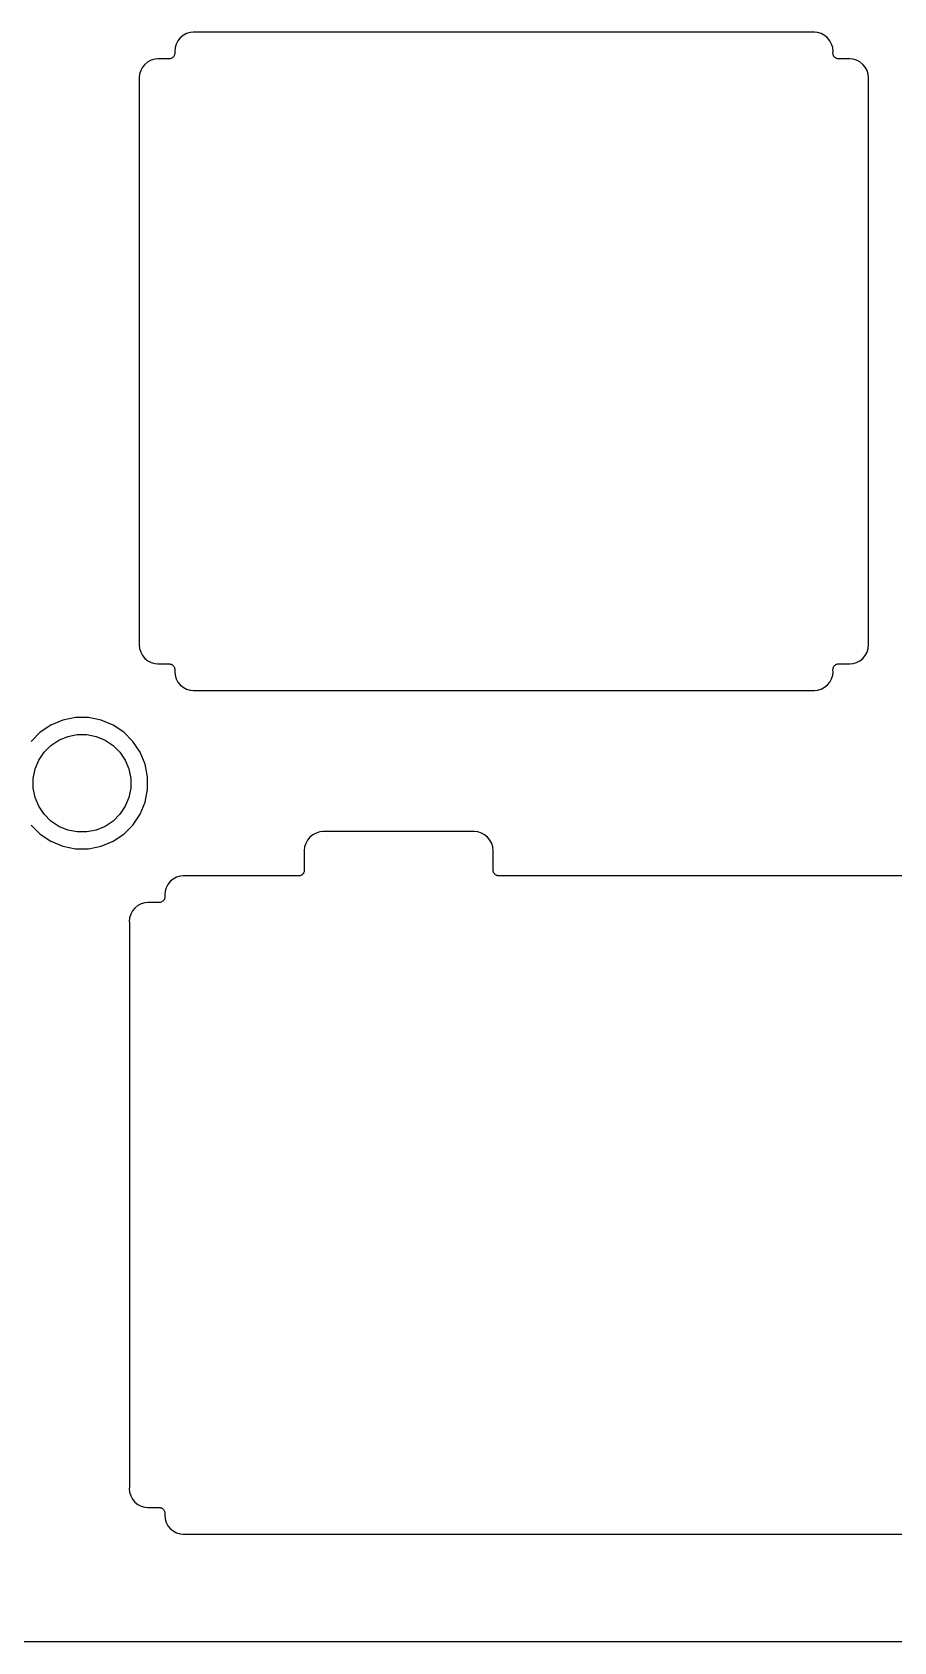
# Model space of a CAD drawing. Extents: x 1.1 to 12.4, y -4.9 to -1.1.
# Drawn here: x 4.831 to 5.597, y -4.888 to -3.457 of the extents above; entities that cross this region are included whole.
import ezdxf

# ---------------------------------------------------------------- set-up
doc = ezdxf.new("R2010")
doc.units = 0
doc.header["$MEASUREMENT"] = 0
doc.layers.add('BLACK', color=7, linetype='CONTINUOUS')

msp = doc.modelspace()

# ---------------------------------------------------------------- linework, layer by layer
at = {"layer": 'BLACK', "linetype": 'CONTINUOUS'}
for p, q in [((4.96235, -3.46235), (4.96023, -3.46494)), ((4.96494, -3.46023), (4.96235, -3.46235)), ((4.96788, -3.45866), (4.96494, -3.46023)), ((4.97108, -3.45769), (4.96788, -3.45866)), ((4.97382, -3.45742), (4.97108, -3.45769)), ((4.97441, -3.45736), (4.97382, -3.45742)), ((4.97382, -3.45742), (4.97382, -3.45742)), ((4.975, -3.45742), (4.97441, -3.45736)), ((4.97521, -3.45742), (4.975, -3.45742)), ((4.97542, -3.45744), (4.97521, -3.45742)), ((4.97549, -3.45744), (4.97542, -3.45744)), ((5.52451, -3.45744), (4.97549, -3.45744)), ((5.52472, -3.45742), (5.52451, -3.45744)), ((5.52493, -3.45742), (5.52472, -3.45742)), ((5.525, -3.45742), (5.52493, -3.45742)), ((5.52559, -3.45736), (5.525, -3.45742)), ((5.52618, -3.45742), (5.52559, -3.45736)), ((5.52892, -3.45769), (5.52618, -3.45742)), ((5.52618, -3.45742), (5.52618, -3.45742)), ((5.53212, -3.45866), (5.52892, -3.45769)), ((5.53506, -3.46023), (5.53212, -3.45866)), ((5.53765, -3.46235), (5.53506, -3.46023)), ((5.53977, -3.46494), (5.53765, -3.46235)), ((4.95733, -3.4771), (4.95719, -3.47755)), ((4.95734, -3.47707), (4.95733, -3.47709)), ((4.95733, -3.47709), (4.95733, -3.4771)), ((4.95739, -3.4766), (4.95734, -3.47707)), ((4.95769, -3.47108), (4.95736, -3.47441)), ((4.95736, -3.47441), (4.95742, -3.475)), ((4.95744, -3.47613), (4.95739, -3.4766)), ((4.95742, -3.475), (4.95742, -3.47507)), ((4.95742, -3.47507), (4.95742, -3.47528)), ((4.95742, -3.47528), (4.95744, -3.47549)), ((4.95744, -3.47549), (4.95744, -3.47606)), ((4.95744, -3.47606), (4.95744, -3.4761)), ((4.95744, -3.4761), (4.95744, -3.4761)), ((4.95744, -3.4761), (4.95744, -3.4761)), ((4.95744, -3.4761), (4.95744, -3.47613)), ((4.95866, -3.46788), (4.95769, -3.47108)), ((4.96023, -3.46494), (4.95866, -3.46788)), ((5.54134, -3.46788), (5.53977, -3.46494)), ((5.54231, -3.47108), (5.54134, -3.46788)), ((5.54264, -3.47441), (5.54231, -3.47108)), ((5.54256, -3.47542), (5.54258, -3.47521)), ((5.54256, -3.47549), (5.54256, -3.47542)), ((5.54256, -3.47606), (5.54256, -3.47549)), ((5.54261, -3.47653), (5.54256, -3.47606)), ((5.54258, -3.475), (5.54264, -3.47441)), ((5.54258, -3.47521), (5.54258, -3.475)), ((5.54265, -3.477), (5.54261, -3.47653)), ((5.54265, -3.47702), (5.54265, -3.477)), ((5.54265, -3.47703), (5.54265, -3.47702)), ((5.54279, -3.47749), (5.54265, -3.47703)), ((4.92874, -3.48856), (4.92716, -3.49151)), ((4.93086, -3.48597), (4.92874, -3.48856)), ((4.93344, -3.48385), (4.93086, -3.48597)), ((4.93639, -3.48228), (4.93344, -3.48385)), ((4.93959, -3.48131), (4.93639, -3.48228)), ((4.94232, -3.48104), (4.93959, -3.48131)), ((4.94291, -3.48098), (4.94232, -3.48104)), ((4.94232, -3.48104), (4.94232, -3.48104)), ((4.9435, -3.48104), (4.94291, -3.48098)), ((4.94371, -3.48104), (4.9435, -3.48104)), ((4.94392, -3.48106), (4.94371, -3.48104)), ((4.94399, -3.48106), (4.94392, -3.48106)), ((4.95244, -3.48106), (4.94399, -3.48106)), ((4.95291, -3.48102), (4.95244, -3.48106)), ((4.95338, -3.48097), (4.95291, -3.48102)), ((4.95339, -3.48097), (4.95338, -3.48097)), ((4.95341, -3.48097), (4.95339, -3.48097)), ((4.95386, -3.48083), (4.95341, -3.48097)), ((4.95431, -3.4807), (4.95386, -3.48083)), ((4.95433, -3.48069), (4.95431, -3.4807)), ((4.95435, -3.48069), (4.95433, -3.48069)), ((4.95476, -3.48046), (4.95435, -3.48069)), ((4.95518, -3.48025), (4.95476, -3.48046)), ((4.95519, -3.48024), (4.95518, -3.48025)), ((4.95521, -3.48023), (4.95519, -3.48024)), ((4.95557, -3.47993), (4.95521, -3.48023)), ((4.95594, -3.47964), (4.95557, -3.47993)), ((4.95595, -3.47962), (4.95594, -3.47964)), ((4.95596, -3.47961), (4.95595, -3.47962)), ((4.95627, -3.47925), (4.95596, -3.47961)), ((4.95657, -3.47889), (4.95627, -3.47925)), ((4.95659, -3.47886), (4.95657, -3.47887)), ((4.95657, -3.47887), (4.95657, -3.47889)), ((4.95681, -3.47844), (4.95659, -3.47886)), ((4.95704, -3.47803), (4.95681, -3.47844)), ((4.95705, -3.478), (4.95704, -3.47802)), ((4.95704, -3.47802), (4.95704, -3.47803)), ((4.95719, -3.47755), (4.95705, -3.478)), ((5.54292, -3.47794), (5.54279, -3.47749)), ((5.54293, -3.47795), (5.54292, -3.47794)), ((5.54294, -3.47797), (5.54293, -3.47795)), ((5.54316, -3.47838), (5.54294, -3.47797)), ((5.54338, -3.4788), (5.54316, -3.47838)), ((5.54339, -3.47881), (5.54338, -3.4788)), ((5.54339, -3.47883), (5.54339, -3.47881)), ((5.54369, -3.47919), (5.54339, -3.47883)), ((5.54399, -3.47956), (5.54369, -3.47919)), ((5.544, -3.47957), (5.54399, -3.47956)), ((5.54401, -3.47959), (5.544, -3.47957)), ((5.54437, -3.47989), (5.54401, -3.47959)), ((5.54473, -3.48019), (5.54437, -3.47989)), ((5.54475, -3.4802), (5.54473, -3.48019)), ((5.54476, -3.48021), (5.54475, -3.4802)), ((5.54518, -3.48043), (5.54476, -3.48021)), ((5.54559, -3.48066), (5.54518, -3.48043)), ((5.54561, -3.48066), (5.54559, -3.48066)), ((5.54562, -3.48067), (5.54561, -3.48066)), ((5.54607, -3.48081), (5.54562, -3.48067)), ((5.54652, -3.48095), (5.54607, -3.48081)), ((5.54654, -3.48096), (5.54652, -3.48095)), ((5.54655, -3.48096), (5.54654, -3.48096)), ((5.54702, -3.48101), (5.54655, -3.48096)), ((5.54749, -3.48106), (5.54702, -3.48101)), ((5.54752, -3.48106), (5.54749, -3.48106)), ((5.54753, -3.48106), (5.54752, -3.48106)), ((5.54752, -3.48106), (5.54752, -3.48106)), ((5.54756, -3.48106), (5.54753, -3.48106)), ((5.55601, -3.48106), (5.54756, -3.48106)), ((5.55622, -3.48104), (5.55601, -3.48106)), ((5.55643, -3.48105), (5.55622, -3.48104)), ((5.5565, -3.48104), (5.55643, -3.48105)), ((5.55709, -3.48098), (5.5565, -3.48104)), ((5.55767, -3.48104), (5.55709, -3.48098)), ((5.55768, -3.48104), (5.55767, -3.48104)), ((5.56041, -3.48131), (5.55768, -3.48104)), ((5.56361, -3.48228), (5.56041, -3.48131)), ((5.56656, -3.48385), (5.56361, -3.48228)), ((5.56914, -3.48597), (5.56656, -3.48385)), ((5.57126, -3.48856), (5.56914, -3.48597)), ((5.57284, -3.49151), (5.57126, -3.48856)), ((4.92619, -3.49471), (4.92586, -3.49803)), ((4.92586, -3.49803), (4.92592, -3.49862)), ((4.92592, -3.49862), (4.92593, -3.49869)), ((4.92593, -3.49869), (4.92592, -3.4989)), ((4.92592, -3.4989), (4.92594, -3.49911)), ((4.92594, -3.49911), (4.92594, -4.00089)), ((4.92716, -3.49151), (4.92619, -3.49471)), ((5.57381, -3.49471), (5.57284, -3.49151)), ((5.57414, -3.49803), (5.57381, -3.49471)), ((5.57406, -3.49904), (5.57408, -3.49883)), ((5.57406, -3.49911), (5.57406, -3.49904)), ((5.57406, -4.00089), (5.57406, -3.49911)), ((5.57408, -3.49862), (5.57414, -3.49803)), ((5.57408, -3.49883), (5.57408, -3.49862)), ((4.92592, -4.00138), (4.92586, -4.00197)), ((4.92586, -4.00197), (4.92619, -4.00529)), ((4.92594, -4.00096), (4.92592, -4.00117)), ((4.92592, -4.00117), (4.92592, -4.00138)), ((4.92594, -4.00089), (4.92594, -4.00096)), ((4.92619, -4.00529), (4.92716, -4.00849)), ((5.57284, -4.00849), (5.57381, -4.00529)), ((5.57381, -4.00529), (5.57414, -4.00197)), ((5.57408, -4.0011), (5.57406, -4.00089)), ((5.57407, -4.00131), (5.57408, -4.0011)), ((5.57408, -4.00138), (5.57407, -4.00131)), ((5.57414, -4.00197), (5.57408, -4.00138)), ((4.92716, -4.00849), (4.92874, -4.01144)), ((4.92874, -4.01144), (4.93086, -4.01403)), ((4.93086, -4.01403), (4.93344, -4.01615)), ((4.93344, -4.01615), (4.93639, -4.01772)), ((4.93639, -4.01772), (4.93959, -4.01869)), ((4.93959, -4.01869), (4.94232, -4.01896)), ((4.94232, -4.01896), (4.94232, -4.01896)), ((4.94232, -4.01896), (4.94291, -4.01902)), ((4.94291, -4.01902), (4.9435, -4.01896)), ((4.9435, -4.01896), (4.94357, -4.01895)), ((4.94357, -4.01895), (4.94378, -4.01896)), ((4.94378, -4.01896), (4.94399, -4.01894)), ((4.94399, -4.01894), (4.95244, -4.01894)), ((4.95244, -4.01894), (4.95247, -4.01894)), ((4.95247, -4.01894), (4.95248, -4.01894)), ((4.95248, -4.01894), (4.95248, -4.01894)), ((4.95248, -4.01894), (4.95251, -4.01894)), ((4.95251, -4.01894), (4.95298, -4.01899)), ((4.95298, -4.01899), (4.95345, -4.01904)), ((4.95345, -4.01904), (4.95346, -4.01904)), ((4.95346, -4.01904), (4.95348, -4.01905)), ((4.95348, -4.01905), (4.95393, -4.01919)), ((4.95393, -4.01919), (4.95438, -4.01933)), ((4.95438, -4.01933), (4.95439, -4.01934)), ((4.95439, -4.01934), (4.95441, -4.01934)), ((4.95441, -4.01934), (4.95482, -4.01957)), ((4.95482, -4.01957), (4.95524, -4.01979)), ((4.95524, -4.01979), (4.95525, -4.0198)), ((4.95525, -4.0198), (4.95527, -4.01981)), ((4.95527, -4.01981), (4.95562, -4.02011)), ((4.95562, -4.02011), (4.95599, -4.02041)), ((4.95599, -4.02041), (4.956, -4.02043)), ((4.956, -4.02043), (4.95601, -4.02044)), ((4.95601, -4.02044), (4.95631, -4.0208)), ((4.95631, -4.0208), (4.95661, -4.02117)), ((5.54343, -4.02111), (5.54374, -4.02075)), ((5.54374, -4.02075), (5.54404, -4.02039)), ((5.54404, -4.02039), (5.54405, -4.02038)), ((5.54405, -4.02038), (5.54406, -4.02036)), ((5.54406, -4.02036), (5.54443, -4.02007)), ((5.54443, -4.02007), (5.54479, -4.01977)), ((5.54479, -4.01977), (5.54481, -4.01976)), ((5.54481, -4.01976), (5.54482, -4.01975)), ((5.54482, -4.01975), (5.54524, -4.01954)), ((5.54524, -4.01954), (5.54565, -4.01931)), ((5.54565, -4.01931), (5.54567, -4.01931)), ((5.54567, -4.01931), (5.54569, -4.0193)), ((5.54569, -4.0193), (5.54614, -4.01917)), ((5.54614, -4.01917), (5.54659, -4.01903)), ((5.54659, -4.01903), (5.54661, -4.01903)), ((5.54661, -4.01903), (5.54662, -4.01903)), ((5.54662, -4.01903), (5.54709, -4.01898)), ((5.54709, -4.01898), (5.54756, -4.01894)), ((5.54756, -4.01894), (5.55601, -4.01894)), ((5.55601, -4.01894), (5.55608, -4.01894)), ((5.55608, -4.01894), (5.55629, -4.01896)), ((5.55629, -4.01896), (5.5565, -4.01896)), ((5.5565, -4.01896), (5.55709, -4.01902)), ((5.55709, -4.01902), (5.55768, -4.01896)), ((5.55768, -4.01896), (5.56041, -4.01869)), ((5.56041, -4.01869), (5.56361, -4.01772)), ((5.56361, -4.01772), (5.56656, -4.01615)), ((5.56656, -4.01615), (5.56914, -4.01403)), ((5.56914, -4.01403), (5.57126, -4.01144)), ((5.57126, -4.01144), (5.57284, -4.00849)), ((4.95661, -4.02117), (4.95661, -4.02119)), ((4.95661, -4.02119), (4.95662, -4.0212)), ((4.95662, -4.0212), (4.95684, -4.02162)), ((4.95684, -4.02162), (4.95706, -4.02203)), ((4.95706, -4.02203), (4.95707, -4.02205)), ((4.95707, -4.02205), (4.95708, -4.02206)), ((4.95708, -4.02206), (4.95721, -4.02251)), ((4.95721, -4.02251), (4.95735, -4.02297)), ((4.95735, -4.02297), (4.95735, -4.02298)), ((4.95735, -4.02298), (4.95735, -4.023)), ((4.95735, -4.023), (4.95739, -4.02347)), ((4.95742, -4.025), (4.95736, -4.02559)), ((4.95736, -4.02559), (4.95769, -4.02892)), ((4.95739, -4.02347), (4.95744, -4.02394)), ((4.95744, -4.02458), (4.95742, -4.02479)), ((4.95742, -4.02479), (4.95742, -4.025)), ((4.95744, -4.02394), (4.95744, -4.02451)), ((4.95744, -4.02451), (4.95744, -4.02458)), ((4.95769, -4.02892), (4.95866, -4.03212)), ((4.95866, -4.03212), (4.96023, -4.03506)), ((4.96023, -4.03506), (4.96235, -4.03765)), ((5.53765, -4.03765), (5.53977, -4.03506)), ((5.53977, -4.03506), (5.54134, -4.03212)), ((5.54134, -4.03212), (5.54231, -4.02892)), ((5.54231, -4.02892), (5.54264, -4.02559)), ((5.54256, -4.02387), (5.54261, -4.0234)), ((5.54256, -4.0239), (5.54256, -4.02387)), ((5.54256, -4.02394), (5.54256, -4.0239)), ((5.54256, -4.0239), (5.54256, -4.0239)), ((5.54256, -4.0239), (5.54256, -4.0239)), ((5.54256, -4.02451), (5.54256, -4.02394)), ((5.54258, -4.02472), (5.54256, -4.02451)), ((5.54258, -4.02493), (5.54258, -4.02472)), ((5.54258, -4.025), (5.54258, -4.02493)), ((5.54264, -4.02559), (5.54258, -4.025)), ((5.54261, -4.0234), (5.54266, -4.02293)), ((5.54266, -4.02293), (5.54267, -4.02291)), ((5.54267, -4.0229), (5.54281, -4.02245)), ((5.54267, -4.02291), (5.54267, -4.0229)), ((5.54281, -4.02245), (5.54295, -4.022)), ((5.54295, -4.022), (5.54296, -4.02198)), ((5.54296, -4.02197), (5.54319, -4.02156)), ((5.54296, -4.02198), (5.54296, -4.02197)), ((5.54319, -4.02156), (5.54341, -4.02114)), ((5.54341, -4.02114), (5.54343, -4.02113)), ((5.54343, -4.02113), (5.54343, -4.02111)), ((4.96235, -4.03765), (4.96494, -4.03977)), ((4.96494, -4.03977), (4.96788, -4.04134)), ((4.96788, -4.04134), (4.97108, -4.04231)), ((4.97108, -4.04231), (4.97382, -4.04258)), ((4.97382, -4.04258), (4.97382, -4.04258)), ((4.97382, -4.04258), (4.97441, -4.04264)), ((4.97441, -4.04264), (4.975, -4.04258)), ((4.975, -4.04258), (4.97507, -4.04258)), ((4.97507, -4.04258), (4.97528, -4.04258)), ((4.97528, -4.04258), (4.97549, -4.04256)), ((4.97549, -4.04256), (5.52451, -4.04256)), ((5.52451, -4.04256), (5.52458, -4.04256)), ((5.52458, -4.04256), (5.52479, -4.04258)), ((5.52479, -4.04258), (5.525, -4.04258)), ((5.525, -4.04258), (5.52559, -4.04264)), ((5.52559, -4.04264), (5.52618, -4.04258)), ((5.52618, -4.04258), (5.52892, -4.04231)), ((5.52892, -4.04231), (5.53212, -4.04134)), ((5.53212, -4.04134), (5.53506, -4.03977)), ((5.53506, -4.03977), (5.53765, -4.03765)), ((4.84738, -4.07333), (4.83783, -4.07971)), ((4.85799, -4.06893), (4.84738, -4.07333)), ((4.86926, -4.06669), (4.85799, -4.06893)), ((4.88074, -4.06669), (4.86926, -4.06669)), ((4.89201, -4.06893), (4.88074, -4.06669)), ((4.90262, -4.07333), (4.89201, -4.06893)), ((4.91217, -4.07971), (4.90262, -4.07333)), ((4.83783, -4.07971), (4.82971, -4.08783)), ((4.84136, -4.09739), (4.84739, -4.09136)), ((4.84739, -4.09136), (4.85449, -4.08662)), ((4.85449, -4.08662), (4.86237, -4.08336)), ((4.86237, -4.08336), (4.87073, -4.08169)), ((4.87073, -4.08169), (4.87927, -4.08169)), ((4.87927, -4.08169), (4.88763, -4.08336)), ((4.88763, -4.08336), (4.89551, -4.08662)), ((4.89551, -4.08662), (4.90261, -4.09136)), ((4.90261, -4.09136), (4.90864, -4.09739)), ((4.92029, -4.08783), (4.91217, -4.07971)), ((4.92667, -4.09738), (4.92029, -4.08783)), ((4.83336, -4.11237), (4.83662, -4.10449)), ((4.83662, -4.10449), (4.84136, -4.09739)), ((4.90864, -4.09739), (4.91338, -4.10449)), ((4.91338, -4.10449), (4.91664, -4.11237)), ((4.93107, -4.10799), (4.92667, -4.09738)), ((4.83169, -4.12073), (4.83336, -4.11237)), ((4.83169, -4.12927), (4.83169, -4.12073)), ((4.91664, -4.11237), (4.91831, -4.12073)), ((4.91831, -4.12073), (4.91831, -4.12927)), ((4.93331, -4.11926), (4.93107, -4.10799)), ((4.93331, -4.13074), (4.93331, -4.11926)), ((4.83336, -4.13763), (4.83169, -4.12927)), ((4.91831, -4.12927), (4.91664, -4.13763)), ((4.93107, -4.14201), (4.93331, -4.13074)), ((4.83662, -4.14551), (4.83336, -4.13763)), ((4.84136, -4.15261), (4.83662, -4.14551)), ((4.91338, -4.14551), (4.90864, -4.15261)), ((4.91664, -4.13763), (4.91338, -4.14551)), ((4.92667, -4.15262), (4.93107, -4.14201)), ((4.82971, -4.16217), (4.83783, -4.17029)), ((4.84739, -4.15864), (4.84136, -4.15261)), ((4.85449, -4.16338), (4.84739, -4.15864)), ((4.86237, -4.16664), (4.85449, -4.16338)), ((4.89551, -4.16338), (4.88763, -4.16664)), ((4.90261, -4.15864), (4.89551, -4.16338)), ((4.90864, -4.15261), (4.90261, -4.15864)), ((4.91217, -4.17029), (4.92029, -4.16217)), ((4.92029, -4.16217), (4.92667, -4.15262)), ((4.83783, -4.17029), (4.84738, -4.17667)), ((4.84738, -4.17667), (4.85799, -4.18107)), ((4.87073, -4.16831), (4.86237, -4.16664)), ((4.87927, -4.16831), (4.87073, -4.16831)), ((4.88763, -4.16664), (4.87927, -4.16831)), ((4.89201, -4.18107), (4.90262, -4.17667)), ((4.90262, -4.17667), (4.91217, -4.17029)), ((5.07541, -4.17557), (5.07383, -4.17851)), ((5.07753, -4.17298), (5.07541, -4.17557)), ((5.08011, -4.17086), (5.07753, -4.17298)), ((5.08306, -4.16929), (5.08011, -4.17086)), ((5.08626, -4.16832), (5.08306, -4.16929)), ((5.089, -4.16805), (5.08626, -4.16832)), ((5.08959, -4.16799), (5.089, -4.16805)), ((5.089, -4.16805), (5.089, -4.16805)), ((5.09018, -4.16805), (5.08959, -4.16799)), ((5.09039, -4.16805), (5.09018, -4.16805)), ((5.0906, -4.16807), (5.09039, -4.16805)), ((5.09067, -4.16807), (5.0906, -4.16807)), ((5.22237, -4.16807), (5.09067, -4.16807)), ((5.22258, -4.16805), (5.22237, -4.16807)), ((5.22279, -4.16805), (5.22258, -4.16805)), ((5.22286, -4.16805), (5.22279, -4.16805)), ((5.22345, -4.16799), (5.22286, -4.16805)), ((5.22403, -4.16805), (5.22345, -4.16799)), ((5.22677, -4.16832), (5.22403, -4.16805)), ((5.22403, -4.16805), (5.22403, -4.16805)), ((5.22997, -4.16929), (5.22677, -4.16832)), ((5.23292, -4.17086), (5.22997, -4.16929)), ((5.2355, -4.17298), (5.23292, -4.17086)), ((5.23762, -4.17557), (5.2355, -4.17298)), ((5.2392, -4.17851), (5.23762, -4.17557)), ((4.85799, -4.18107), (4.86926, -4.18331)), ((4.86926, -4.18331), (4.88074, -4.18331)), ((4.88074, -4.18331), (4.89201, -4.18107)), ((5.07286, -4.18171), (5.07254, -4.18504)), ((5.07254, -4.18504), (5.07259, -4.18563)), ((5.07259, -4.18563), (5.0726, -4.1857)), ((5.0726, -4.1857), (5.0726, -4.18591)), ((5.0726, -4.18591), (5.07262, -4.18612)), ((5.07262, -4.18612), (5.07262, -4.20244)), ((5.07383, -4.17851), (5.07286, -4.18171)), ((5.24017, -4.18171), (5.2392, -4.17851)), ((5.2405, -4.18504), (5.24017, -4.18171)), ((5.24041, -4.18605), (5.24044, -4.18584)), ((5.24041, -4.18612), (5.24041, -4.18605)), ((5.24041, -4.20244), (5.24041, -4.18612)), ((5.24044, -4.18563), (5.2405, -4.18504)), ((5.24044, -4.18584), (5.24044, -4.18563)), ((5.06994, -4.20684), (5.06952, -4.20706)), ((5.07036, -4.20662), (5.06994, -4.20684)), ((5.07037, -4.20661), (5.07036, -4.20662)), ((5.07039, -4.20661), (5.07037, -4.20661)), ((5.07075, -4.20631), (5.07039, -4.20661)), ((5.07112, -4.20601), (5.07075, -4.20631)), ((5.07113, -4.206), (5.07112, -4.20601)), ((5.07114, -4.20599), (5.07113, -4.206)), ((5.07144, -4.20562), (5.07114, -4.20599)), ((5.07174, -4.20527), (5.07144, -4.20562)), ((5.07175, -4.20525), (5.07174, -4.20527)), ((5.07176, -4.20524), (5.07175, -4.20525)), ((5.07199, -4.20482), (5.07176, -4.20524)), ((5.07221, -4.20441), (5.07199, -4.20482)), ((5.07222, -4.20439), (5.07221, -4.20441)), ((5.07223, -4.20438), (5.07222, -4.20439)), ((5.07237, -4.20393), (5.07223, -4.20438)), ((5.07251, -4.20348), (5.07237, -4.20393)), ((5.07252, -4.20345), (5.07251, -4.20346)), ((5.07251, -4.20346), (5.07251, -4.20348)), ((5.07257, -4.20298), (5.07252, -4.20345)), ((5.07262, -4.20251), (5.07257, -4.20298)), ((5.07262, -4.20244), (5.07262, -4.20247)), ((5.07262, -4.20247), (5.07262, -4.20248)), ((5.07262, -4.20248), (5.07262, -4.20248)), ((5.07262, -4.20248), (5.07262, -4.20251)), ((5.24046, -4.20291), (5.24041, -4.20244)), ((5.2405, -4.20338), (5.24046, -4.20291)), ((5.24051, -4.20339), (5.2405, -4.20338)), ((5.24051, -4.20341), (5.24051, -4.20339)), ((5.24065, -4.20386), (5.24051, -4.20341)), ((5.24078, -4.20431), (5.24065, -4.20386)), ((5.24079, -4.20433), (5.24078, -4.20431)), ((5.24079, -4.20435), (5.24079, -4.20433)), ((5.24101, -4.20476), (5.24079, -4.20435)), ((5.24123, -4.20518), (5.24101, -4.20476)), ((5.24124, -4.20519), (5.24123, -4.20518)), ((5.24125, -4.20521), (5.24124, -4.20519)), ((5.24155, -4.20557), (5.24125, -4.20521)), ((5.24184, -4.20594), (5.24155, -4.20557)), ((5.24185, -4.20595), (5.24184, -4.20594)), ((5.24187, -4.20596), (5.24185, -4.20595)), ((5.24223, -4.20626), (5.24187, -4.20596)), ((5.24259, -4.20657), (5.24223, -4.20626)), ((5.2426, -4.20657), (5.24259, -4.20657)), ((5.24262, -4.20659), (5.2426, -4.20657)), ((5.24303, -4.20681), (5.24262, -4.20659)), ((5.24344, -4.20704), (5.24303, -4.20681)), ((4.94883, -4.22108), (4.9485, -4.22441)), ((4.9498, -4.21788), (4.94883, -4.22108)), ((4.95137, -4.21494), (4.9498, -4.21788)), ((4.95349, -4.21235), (4.95137, -4.21494)), ((4.95608, -4.21023), (4.95349, -4.21235)), ((4.95903, -4.20866), (4.95608, -4.21023)), ((4.96222, -4.20769), (4.95903, -4.20866)), ((4.96496, -4.20742), (4.96222, -4.20769)), ((4.96555, -4.20736), (4.96496, -4.20742)), ((4.96496, -4.20742), (4.96496, -4.20742)), ((4.96614, -4.20742), (4.96555, -4.20736)), ((4.96635, -4.20742), (4.96614, -4.20742)), ((4.96656, -4.20744), (4.96635, -4.20742)), ((4.96663, -4.20744), (4.96656, -4.20744)), ((5.06762, -4.20744), (4.96663, -4.20744)), ((5.06809, -4.20739), (5.06762, -4.20744)), ((5.06856, -4.20735), (5.06809, -4.20739)), ((5.06857, -4.20735), (5.06856, -4.20735)), ((5.06859, -4.20735), (5.06857, -4.20735)), ((5.06904, -4.20721), (5.06859, -4.20735)), ((5.06949, -4.20708), (5.06904, -4.20721)), ((5.06951, -4.20707), (5.06949, -4.20708)), ((5.06952, -4.20706), (5.06951, -4.20707)), ((5.24346, -4.20704), (5.24344, -4.20704)), ((5.24348, -4.20705), (5.24346, -4.20704)), ((5.24393, -4.20719), (5.24348, -4.20705)), ((5.24437, -4.20733), (5.24393, -4.20719)), ((5.24439, -4.20733), (5.24437, -4.20733)), ((5.24441, -4.20734), (5.24439, -4.20733)), ((5.24487, -4.20739), (5.24441, -4.20734)), ((5.24534, -4.20744), (5.24487, -4.20739)), ((5.24538, -4.20744), (5.24534, -4.20744)), ((5.24541, -4.20744), (5.24538, -4.20744)), ((5.24538, -4.20744), (5.24538, -4.20744)), ((5.24538, -4.20744), (5.24538, -4.20744)), ((6.00459, -4.20744), (5.24541, -4.20744)), ((4.92458, -4.23385), (4.922, -4.23597)), ((4.92753, -4.23228), (4.92458, -4.23385)), ((4.93073, -4.23131), (4.92753, -4.23228)), ((4.93347, -4.23104), (4.93073, -4.23131)), ((4.93406, -4.23098), (4.93347, -4.23104)), ((4.93347, -4.23104), (4.93347, -4.23104)), ((4.93464, -4.23104), (4.93406, -4.23098)), ((4.93485, -4.23104), (4.93464, -4.23104)), ((4.93506, -4.23106), (4.93485, -4.23104)), ((4.93513, -4.23106), (4.93506, -4.23106)), ((4.94358, -4.23106), (4.93513, -4.23106)), ((4.94405, -4.23102), (4.94358, -4.23106)), ((4.94452, -4.23097), (4.94405, -4.23102)), ((4.94454, -4.23097), (4.94452, -4.23097)), ((4.94455, -4.23097), (4.94454, -4.23097)), ((4.94501, -4.23083), (4.94455, -4.23097)), ((4.94546, -4.2307), (4.94501, -4.23083)), ((4.94547, -4.23069), (4.94546, -4.2307)), ((4.94549, -4.23069), (4.94547, -4.23069)), ((4.9459, -4.23046), (4.94549, -4.23069)), ((4.94632, -4.23025), (4.9459, -4.23046)), ((4.94633, -4.23024), (4.94632, -4.23025)), ((4.94635, -4.23023), (4.94633, -4.23024)), ((4.94671, -4.22993), (4.94635, -4.23023)), ((4.94708, -4.22964), (4.94671, -4.22993)), ((4.94709, -4.22962), (4.94708, -4.22964)), ((4.94711, -4.22961), (4.94709, -4.22962)), ((4.94741, -4.22925), (4.94711, -4.22961)), ((4.94771, -4.22889), (4.94741, -4.22925)), ((4.94772, -4.22887), (4.94771, -4.22889)), ((4.94773, -4.22886), (4.94772, -4.22887)), ((4.94795, -4.22844), (4.94773, -4.22886)), ((4.94818, -4.22803), (4.94795, -4.22844)), ((4.94819, -4.228), (4.94818, -4.22802)), ((4.94818, -4.22802), (4.94818, -4.22803)), ((4.94833, -4.22755), (4.94819, -4.228)), ((4.94847, -4.2271), (4.94833, -4.22755)), ((4.94848, -4.22709), (4.94847, -4.2271)), ((4.94853, -4.2266), (4.94848, -4.22707)), ((4.94848, -4.22707), (4.94848, -4.22709)), ((4.9485, -4.22441), (4.94856, -4.225)), ((4.94858, -4.22613), (4.94853, -4.2266)), ((4.94856, -4.225), (4.94856, -4.22507)), ((4.94856, -4.22507), (4.94856, -4.22528)), ((4.94856, -4.22528), (4.94858, -4.22549)), ((4.94858, -4.22549), (4.94858, -4.22606)), ((4.94858, -4.22606), (4.94858, -4.2261)), ((4.94858, -4.2261), (4.94858, -4.2261)), ((4.94858, -4.2261), (4.94858, -4.2261)), ((4.94858, -4.2261), (4.94858, -4.22613)), ((4.91733, -4.24471), (4.917, -4.24803)), ((4.917, -4.24803), (4.91706, -4.24862)), ((4.91706, -4.24862), (4.91707, -4.24869)), ((4.91707, -4.24869), (4.91707, -4.2489)), ((4.91707, -4.2489), (4.91709, -4.24911)), ((4.91709, -4.24911), (4.91709, -4.75089)), ((4.9183, -4.24151), (4.91733, -4.24471)), ((4.91988, -4.23856), (4.9183, -4.24151)), ((4.922, -4.23597), (4.91988, -4.23856)), ((4.91706, -4.75138), (4.917, -4.75197)), ((4.917, -4.75197), (4.91733, -4.75529)), ((4.91709, -4.75096), (4.91706, -4.75117)), ((4.91706, -4.75117), (4.91706, -4.75138)), ((4.91709, -4.75089), (4.91709, -4.75096)), ((4.91733, -4.75529), (4.9183, -4.75849)), ((4.9183, -4.75849), (4.91988, -4.76144)), ((4.91988, -4.76144), (4.922, -4.76403)), ((4.922, -4.76403), (4.92458, -4.76615)), ((4.92458, -4.76615), (4.92753, -4.76772)), ((4.92753, -4.76772), (4.93073, -4.76869)), ((4.93073, -4.76869), (4.93347, -4.76896)), ((4.93347, -4.76896), (4.93347, -4.76896)), ((4.93347, -4.76896), (4.93406, -4.76902)), ((4.93406, -4.76902), (4.93464, -4.76896)), ((4.93464, -4.76896), (4.93471, -4.76895)), ((4.93471, -4.76895), (4.93492, -4.76896)), ((4.93492, -4.76896), (4.93513, -4.76894)), ((4.93513, -4.76894), (4.94358, -4.76894)), ((4.94358, -4.76894), (4.94362, -4.76894)), ((4.94362, -4.76894), (4.94362, -4.76894)), ((4.94362, -4.76894), (4.94362, -4.76894)), ((4.94362, -4.76894), (4.94365, -4.76894)), ((4.94365, -4.76894), (4.94412, -4.76899)), ((4.94412, -4.76899), (4.94459, -4.76904)), ((4.94459, -4.76904), (4.9446, -4.76904)), ((4.9446, -4.76904), (4.94462, -4.76905)), ((4.94462, -4.76905), (4.94507, -4.76919)), ((4.94507, -4.76919), (4.94552, -4.76933)), ((4.94552, -4.76933), (4.94554, -4.76934)), ((4.94554, -4.76934), (4.94555, -4.76934)), ((4.94555, -4.76934), (4.94596, -4.76957)), ((4.94596, -4.76957), (4.94638, -4.76979)), ((4.94638, -4.76979), (4.94639, -4.7698)), ((4.94639, -4.7698), (4.94641, -4.76981)), ((4.94641, -4.76981), (4.94677, -4.77011)), ((4.94677, -4.77011), (4.94713, -4.77041)), ((4.94713, -4.77041), (4.94714, -4.77043)), ((4.94714, -4.77043), (4.94716, -4.77044)), ((4.94716, -4.77044), (4.94745, -4.7708)), ((4.94745, -4.7708), (4.94775, -4.77117)), ((4.94775, -4.77117), (4.94776, -4.77119)), ((4.94776, -4.77119), (4.94777, -4.7712)), ((4.94777, -4.7712), (4.94798, -4.77162)), ((4.94798, -4.77162), (4.94821, -4.77203)), ((4.94821, -4.77203), (4.94821, -4.77205)), ((4.94821, -4.77205), (4.94822, -4.77206)), ((4.94822, -4.77206), (4.94835, -4.77251)), ((4.94835, -4.77251), (4.94849, -4.77297)), ((4.94849, -4.77297), (4.94849, -4.77298)), ((4.94849, -4.77298), (4.94849, -4.773)), ((4.94849, -4.773), (4.94854, -4.77347)), ((4.94856, -4.775), (4.9485, -4.77559)), ((4.9485, -4.77559), (4.94883, -4.77892)), ((4.94854, -4.77347), (4.94858, -4.77394)), ((4.94858, -4.77458), (4.94856, -4.77479)), ((4.94856, -4.77479), (4.94856, -4.775)), ((4.94858, -4.77394), (4.94858, -4.77451)), ((4.94858, -4.77451), (4.94858, -4.77458)), ((4.94883, -4.77892), (4.9498, -4.78212)), ((4.9498, -4.78212), (4.95137, -4.78506)), ((4.95137, -4.78506), (4.95349, -4.78765)), ((4.95349, -4.78765), (4.95608, -4.78977)), ((4.95608, -4.78977), (4.95903, -4.79134)), ((4.95903, -4.79134), (4.96222, -4.79231)), ((4.96222, -4.79231), (4.96496, -4.79258)), ((4.96496, -4.79258), (4.96496, -4.79258)), ((4.96496, -4.79258), (4.96555, -4.79264)), ((4.96555, -4.79264), (4.96614, -4.79258)), ((4.96614, -4.79258), (4.96621, -4.79258)), ((4.96621, -4.79258), (4.96642, -4.79258)), ((4.96642, -4.79258), (4.96663, -4.79256)), ((4.96663, -4.79256), (6.28337, -4.79256)), ((12.3432, -4.8883), (1.15737, -4.8883))]:
    msp.add_line(p, q, dxfattribs=at)

doc.saveas('drawing.dxf')
